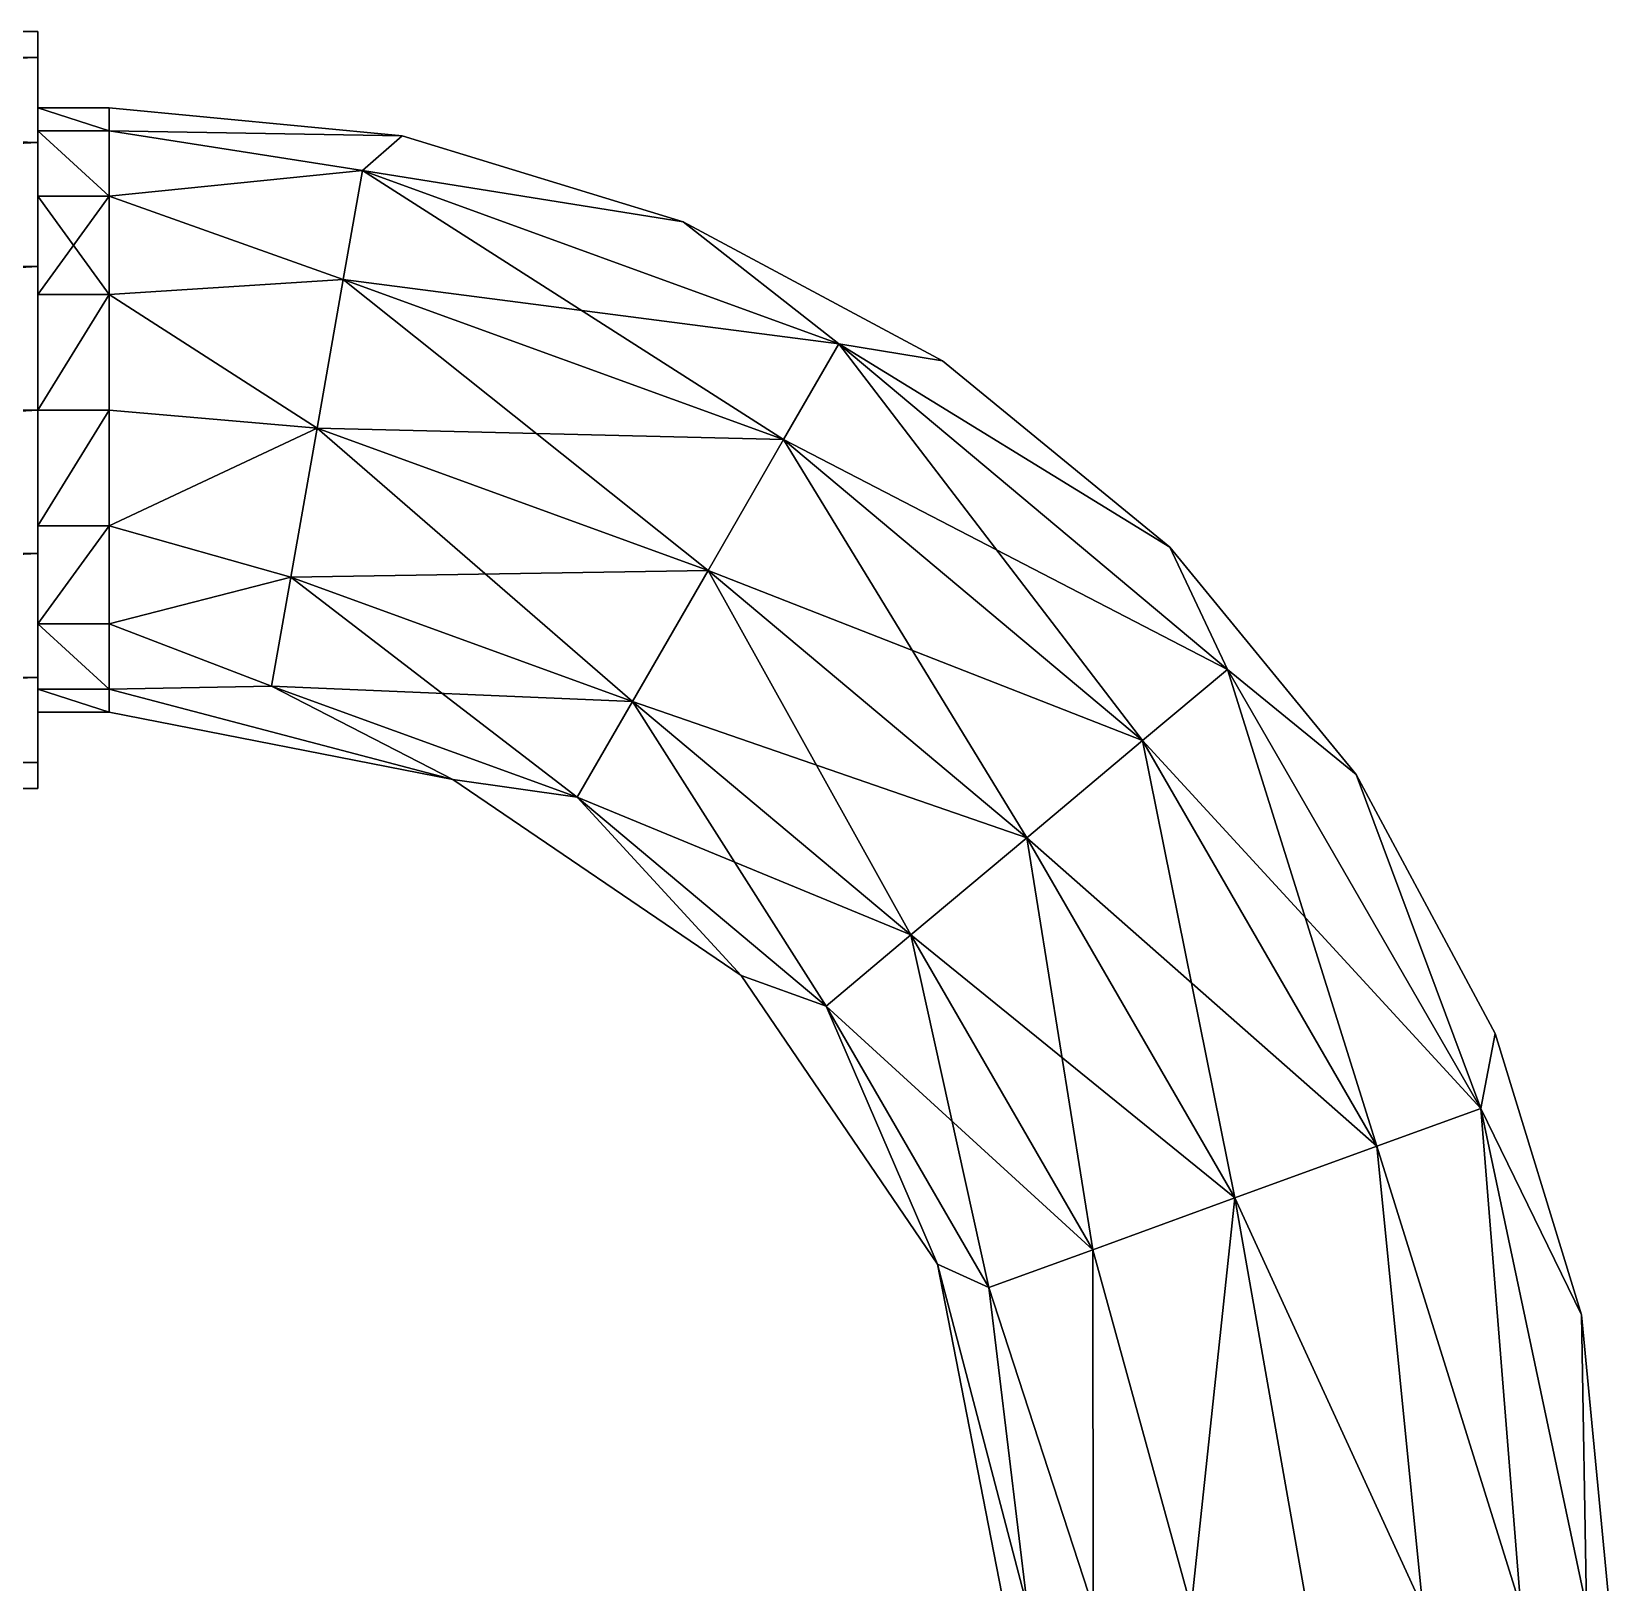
# Model space of a CAD drawing. Extents: x 0 to 221, y -270 to 270.
# Drawn here: x 112.7 to 179, y 180.7 to 245.9 of the extents above; entities that cross this region are included whole.
import ezdxf

# ---------------------------------------------------------------- set-up
doc = ezdxf.new("R2010")
doc.units = 0
doc.layers.get('0').update_dxf_attribs({"linetype": 'CONTINUOUS'})

msp = doc.modelspace()

# ---------------------------------------------------------------- meshes
at = {"color": 7}
mesh = msp.add_polyface(dxfattribs=at)
corners = [(3.2, 214.1, 725), (3.2, 215.194, 731.189), (3.2, 230, 725), (3.2, 218.757, 736.243), (3.2, 223.967, 739.651), (3.2, 230, 740.9), (3.2, 236.033, 739.651), (3.2, 241.243, 736.243), (3.2, 244.806, 731.189), (3.2, 245.9, 725), (3.2, 244.806, 718.811), (3.2, 241.243, 713.757), (3.2, 236.033, 710.349), (3.2, 230, 709.1), (3.2, 223.967, 710.349), (3.2, 218.757, 713.757), (3.2, 215.194, 718.811), (113, 245.9, 725), (113, 244.806, 731.189), (113, 241.243, 736.243), (113, 236.033, 739.651), (113, 230, 740.9), (113, 223.967, 739.651), (113, 218.757, 736.243), (113, 215.194, 731.189), (113, 214.1, 725), (113, 215.194, 718.811), (113, 218.757, 713.757), (113, 223.967, 710.349), (113, 230, 709.1), (113, 236.033, 710.349), (113, 241.243, 713.757), (113, 244.806, 718.811), (113, 230, 725)]
mesh.append_faces([[corners[k] for k in face] for face in [(17, 8, 18, 17), (6, 19, 7, 6), (19, 6, 20, 19), (4, 21, 5, 4), (21, 4, 22, 21), (1, 23, 3, 1), (23, 1, 24, 23), (0, 24, 1, 0), (3, 22, 4, 3), (5, 20, 6, 5), (7, 18, 8, 7), (31, 10, 32, 31), (9, 32, 10, 9)]], dxfattribs={"vtx0": -1, "vtx3": -1, "color": 7})
mesh.append_faces([[corners[k] for k in face] for face in [(0, 1, 2, 0), (1, 3, 2, 1), (3, 4, 2, 3), (4, 5, 2, 4), (5, 6, 2, 5), (6, 7, 2, 6), (7, 8, 2, 7), (8, 9, 2, 8), (9, 10, 2, 9), (10, 11, 2, 10), (11, 12, 2, 11), (12, 13, 2, 12), (13, 14, 2, 13), (14, 15, 2, 14), (15, 16, 2, 15), (16, 0, 2, 16), (17, 18, 33, 17), (18, 19, 33, 18), (19, 20, 33, 19), (20, 21, 33, 20), (21, 22, 33, 21), (22, 23, 33, 22), (23, 24, 33, 23), (24, 25, 33, 24), (25, 26, 33, 25), (26, 27, 33, 26), (27, 28, 33, 27), (28, 29, 33, 28), (29, 30, 33, 29), (30, 31, 33, 30), (31, 32, 33, 31), (32, 17, 33, 32)]], dxfattribs={"vtx1": -1, "vtx2": -1, "vtx3": -1, "color": 7})
mesh.append_faces([[corners[k] for k in face] for face in [(9, 8, 17, 9), (25, 24, 0, 25), (23, 22, 3, 23), (21, 20, 5, 21), (19, 18, 7, 19), (25, 0, 26, 25), (15, 27, 16, 15), (27, 15, 28, 27), (13, 29, 14, 13), (29, 13, 30, 29), (11, 31, 12, 11), (11, 10, 31, 11), (17, 32, 9, 17), (12, 30, 13, 12), (14, 28, 15, 14), (16, 26, 0, 16)]], dxfattribs={"vtx1": -1, "vtx3": -1, "color": 7})
mesh.append_faces([[corners[k] for k in face] for face in [(31, 30, 12, 31), (29, 28, 14, 29), (27, 26, 16, 27)]], dxfattribs={"vtx2": -1, "vtx3": -1, "color": 7})
mesh = msp.add_polyface(dxfattribs=at)
corners = [(115.99, 221.02, 733.98), (113, 221.02, 733.98), (115.99, 218.267, 729.86), (115.99, 225.14, 736.733), (113, 225.14, 736.733), (115.99, 234.86, 736.733), (113, 230, 737.7), (115.99, 230, 737.7), (113, 234.86, 736.733), (115.99, 241.733, 729.86), (113, 241.733, 729.86), (115.99, 238.98, 733.98), (115.99, 242.7, 725), (113, 242.7, 725), (113, 238.98, 733.98), (113, 218.267, 729.86), (115.99, 241.733, 720.14), (113, 241.733, 720.14), (115.99, 234.86, 713.267), (113, 238.98, 716.02), (115.99, 238.98, 716.02), (115.99, 230, 712.3), (113, 230, 712.3), (113, 225.14, 713.267), (115.99, 221.02, 716.02), (113, 221.02, 716.02), (115.99, 225.14, 713.267), (115.99, 218.267, 720.14), (113, 218.267, 720.14), (113, 234.86, 713.267), (125.829, 235.489, 735.999), (124.726, 229.236, 737.7), (123.624, 222.982, 735.999), (122.816, 218.404, 731.35), (123.624, 222.982, 714.001), (124.726, 229.236, 712.3)]
mesh.append_faces([[corners[k] for k in face] for face in [(0, 3, 1, 0), (6, 22, 4, 6), (22, 6, 29, 22), (14, 19, 8, 14), (8, 29, 6, 8), (7, 3, 31, 7), (21, 18, 35, 21)]], dxfattribs={"vtx0": -1, "vtx1": -1, "vtx3": -1, "color": 7})
mesh.append_faces([[corners[k] for k in face] for face in [(5, 6, 7, 5), (11, 8, 5, 11), (7, 4, 3, 7), (18, 19, 20, 18), (20, 17, 16, 20), (25, 1, 4, 25), (5, 7, 31, 5), (26, 21, 35, 26)]], dxfattribs={"vtx0": -1, "vtx2": -1, "vtx3": -1, "color": 7})
mesh.append_faces([[corners[k] for k in face] for face in [(1, 3, 4, 1), (6, 5, 8, 6), (13, 16, 17, 13), (25, 27, 28, 25)]], dxfattribs={"vtx0": -1, "vtx3": -1, "color": 7})
mesh.append_faces([[corners[k] for k in face] for face in [(9, 10, 11, 9), (21, 22, 18, 21), (24, 25, 26, 24), (26, 23, 21, 26), (15, 1, 25, 15), (14, 10, 19, 14), (17, 19, 10, 17), (19, 29, 8, 19), (22, 23, 4, 22), (23, 25, 4, 23)]], dxfattribs={"vtx1": -1, "vtx2": -1, "vtx3": -1, "color": 7})
mesh.append_faces([[corners[k] for k in face] for face in [(0, 1, 2, 0), (12, 13, 9, 12), (14, 8, 11, 14), (6, 4, 7, 6), (12, 16, 13, 12), (22, 21, 23, 22), (24, 27, 25, 24), (29, 19, 18, 29), (19, 17, 20, 19), (13, 17, 10, 13)]], dxfattribs={"vtx1": -1, "vtx3": -1, "color": 7})
mesh.append_faces([[corners[k] for k in face] for face in [(13, 10, 9, 13), (10, 14, 11, 10), (1, 15, 2, 1), (25, 23, 26, 25), (22, 29, 18, 22), (5, 30, 11, 5), (0, 32, 3, 0), (26, 34, 24, 26)]], dxfattribs={"vtx2": -1, "vtx3": -1, "color": 7})
mesh.append_faces([[corners[k] for k in face] for face in [(0, 2, 33, 0)]], dxfattribs={"vtx3": -1, "color": 7})
mesh = msp.add_polyface(dxfattribs=at)
corners = [(160.545, 224.245, 725), (162.955, 219.098, 731.35), (168.368, 214.693, 725), (146.644, 232.785, 731.35), (144.32, 228.759, 735.999), (159.394, 216.11, 735.999), (150.993, 232.068, 725), (128.295, 241.523, 725), (126.636, 240.067, 731.35), (140.103, 237.904, 725), (115.99, 242.7, 725), (115.99, 241.733, 729.86), (125.829, 235.489, 735.999), (115.99, 234.86, 736.733), (124.726, 229.236, 737.7), (115.99, 238.98, 733.98), (123.624, 222.982, 735.999), (115.99, 221.02, 733.98), (122.816, 218.404, 731.35), (137.97, 217.76, 735.999), (141.145, 223.26, 737.7), (115.99, 225.14, 736.733), (154.53, 212.029, 737.7), (115.99, 241.733, 720.14), (126.636, 240.067, 718.65), (115.99, 238.98, 716.02), (146.644, 232.785, 718.65), (162.955, 219.098, 718.65), (159.394, 216.11, 714.001), (144.32, 228.759, 714.001), (123.624, 222.982, 714.001), (115.99, 225.14, 713.267), (124.726, 229.236, 712.3), (137.97, 217.76, 714.001), (135.646, 213.735, 718.65), (122.816, 218.404, 718.65), (115.99, 221.02, 716.02), (125.829, 235.489, 714.001), (115.99, 234.86, 713.267), (141.145, 223.26, 712.3), (154.53, 212.029, 712.3)]
mesh.append_faces([[corners[k] for k in face] for face in [(12, 14, 4, 12), (37, 32, 38, 37)]], dxfattribs={"vtx0": -1, "vtx1": -1, "vtx3": -1, "color": 7})
mesh.append_faces([[corners[k] for k in face] for face in [(37, 39, 32, 37)]], dxfattribs={"vtx0": -1, "vtx2": -1, "vtx3": -1, "color": 7})
mesh.append_faces([[corners[k] for k in face] for face in [(1, 4, 5, 1), (7, 11, 8, 7), (12, 3, 8, 12), (16, 20, 14, 16), (4, 14, 20, 4), (11, 15, 8, 11), (23, 7, 24, 23), (26, 0, 27, 26), (26, 28, 29, 26), (30, 34, 35, 30), (33, 32, 39, 33)]], dxfattribs={"vtx0": -1, "vtx3": -1, "color": 7})
mesh.append_faces([[corners[k] for k in face] for face in [(12, 13, 14, 12)]], dxfattribs={"vtx1": -1, "vtx2": -1, "vtx3": -1, "color": 7})
mesh.append_faces([[corners[k] for k in face] for face in [(1, 0, 3, 1), (10, 11, 7, 10), (16, 18, 19, 16), (16, 14, 21, 16), (4, 20, 5, 4), (20, 19, 22, 20), (10, 7, 23, 10), (6, 0, 26, 6), (26, 29, 24, 26), (30, 31, 32, 30), (30, 32, 33, 30), (37, 24, 29, 37), (39, 29, 40, 39)]], dxfattribs={"vtx1": -1, "vtx3": -1, "color": 7})
mesh.append_faces([[corners[k] for k in face] for face in [(1, 3, 4, 1), (0, 6, 3, 0), (12, 4, 3, 12), (16, 19, 20, 16), (23, 24, 25, 23), (26, 27, 28, 26), (30, 33, 34, 30), (25, 37, 38, 25), (37, 29, 39, 37), (29, 28, 40, 29)]], dxfattribs={"vtx2": -1, "vtx3": -1, "color": 7})
mesh.append_faces([[corners[k] for k in face] for face in [(0, 1, 2, 0), (7, 8, 9, 7), (12, 8, 15, 12), (16, 17, 18, 16), (9, 8, 3, 9), (9, 3, 6, 9), (6, 26, 9, 6), (26, 24, 9, 26), (30, 35, 36, 30), (37, 25, 24, 37), (9, 24, 7, 9)]], dxfattribs={"vtx3": -1, "color": 7})
mesh = msp.add_polyface(dxfattribs=at)
corners = [(113, 217.3, 725), (115.99, 217.3, 725), (113, 218.267, 729.86), (115.99, 218.267, 729.86), (113, 218.267, 720.14), (115.99, 218.267, 720.14), (113, 221.02, 716.02), (130.422, 214.483, 725), (142.539, 206.239, 725), (135.646, 213.735, 731.35), (146.104, 204.959, 731.35), (149.665, 207.947, 735.999), (137.97, 217.76, 735.999), (122.816, 218.404, 731.35), (150.783, 194.122, 725), (157.299, 194.725, 735.999), (163.266, 196.897, 737.7), (169.233, 199.069, 735.999), (173.601, 200.659, 731.35), (159.394, 216.11, 735.999), (154.53, 212.029, 737.7), (162.955, 219.098, 731.35), (168.368, 214.693, 725), (141.145, 223.26, 737.7), (174.204, 203.803, 725), (173.601, 200.659, 718.65), (177.823, 191.995, 725), (169.233, 199.069, 714.001), (163.266, 196.897, 712.3), (159.394, 216.11, 714.001), (162.955, 219.098, 718.65), (157.299, 194.725, 714.001), (149.665, 207.947, 714.001), (154.53, 212.029, 712.3), (146.104, 204.959, 718.65), (135.646, 213.735, 718.65), (137.97, 217.76, 714.001), (152.931, 193.135, 718.65), (122.816, 218.404, 718.65), (141.145, 223.26, 712.3), (115.99, 221.02, 716.02), (160.545, 224.245, 725)]
mesh.append_faces([[corners[k] for k in face] for face in [(4, 2, 6, 4), (27, 28, 29, 27)]], dxfattribs={"vtx0": -1, "vtx1": -1, "vtx3": -1, "color": 7})
mesh.append_faces([[corners[k] for k in face] for face in [(17, 20, 16, 17)]], dxfattribs={"vtx0": -1, "vtx2": -1, "vtx3": -1, "color": 7})
mesh.append_faces([[corners[k] for k in face] for face in [(1, 4, 5, 1), (9, 11, 12, 9), (27, 30, 25, 27), (31, 33, 28, 31), (34, 36, 32, 34), (22, 25, 30, 22)]], dxfattribs={"vtx0": -1, "vtx3": -1, "color": 7})
mesh.append_faces([[corners[k] for k in face] for face in [(0, 1, 2, 0), (3, 2, 1, 3), (0, 4, 1, 0), (0, 2, 4, 0), (9, 12, 13, 9), (15, 16, 11, 15), (17, 18, 19, 17), (21, 19, 18, 21), (21, 18, 22, 21), (24, 22, 18, 24), (24, 25, 22, 24), (34, 32, 37, 34), (36, 39, 32, 36)]], dxfattribs={"vtx1": -1, "vtx3": -1, "color": 7})
mesh.append_faces([[corners[k] for k in face] for face in [(9, 10, 11, 9), (15, 11, 10, 15), (17, 19, 20, 17), (23, 20, 19, 23), (16, 20, 11, 16), (12, 11, 20, 12), (27, 29, 30, 27), (31, 32, 33, 31), (34, 35, 36, 34), (39, 33, 32, 39), (28, 33, 29, 28)]], dxfattribs={"vtx2": -1, "vtx3": -1, "color": 7})
mesh.append_faces([[corners[k] for k in face] for face in [(1, 7, 3, 1), (8, 9, 7, 8), (9, 8, 10, 9), (9, 13, 7, 9), (14, 10, 8, 14), (3, 7, 13, 3), (24, 26, 25, 24), (8, 34, 14, 8), (34, 8, 35, 34), (34, 37, 14, 34), (1, 5, 7, 1), (7, 5, 38, 7), (7, 38, 35, 7), (7, 35, 8, 7), (5, 40, 38, 5), (22, 30, 41, 22)]], dxfattribs={"vtx3": -1, "color": 7})
mesh = msp.add_polyface(dxfattribs=at)
corners = [(153.6, 179.69, 725), (154.567, 179.69, 729.86), (150.783, 194.122, 725), (152.931, 193.135, 731.35), (146.104, 204.959, 731.35), (161.44, 179.69, 736.733), (157.299, 194.725, 735.999), (157.32, 179.69, 733.98), (163.266, 196.897, 737.7), (166.3, 179.69, 737.7), (175.28, 179.69, 733.98), (169.233, 199.069, 735.999), (171.16, 179.69, 736.733), (173.601, 200.659, 731.35), (179, 179.69, 725), (177.823, 191.995, 725), (178.033, 179.69, 729.86), (174.204, 203.803, 725), (178.033, 179.69, 720.14), (173.601, 200.659, 718.65), (171.16, 179.69, 713.267), (169.233, 199.069, 714.001), (175.28, 179.69, 716.02), (163.266, 196.897, 712.3), (166.3, 179.69, 712.3), (157.32, 179.69, 716.02), (157.299, 194.725, 714.001), (161.44, 179.69, 713.267), (152.931, 193.135, 718.65), (149.665, 207.947, 714.001), (154.567, 179.69, 720.14), (154.567, -179.7, 729.86), (161.44, -179.7, 736.733), (179, -179.7, 725), (175.28, -179.7, 733.98), (166.3, -179.7, 737.7), (157.32, -179.7, 733.98), (178.033, -179.7, 720.14), (166.3, -179.7, 712.3), (157.32, -179.7, 716.02), (153.6, -179.7, 725), (161.44, -179.7, 713.267), (175.28, -179.7, 716.02)]
mesh.append_faces([[corners[k] for k in face] for face in [(11, 8, 12, 11), (9, 12, 8, 9), (24, 27, 23, 24), (10, 12, 34, 10), (27, 24, 41, 27)]], dxfattribs={"vtx0": -1, "vtx1": -1, "vtx3": -1, "color": 7})
mesh.append_faces([[corners[k] for k in face] for face in [(5, 9, 8, 5), (20, 24, 23, 20), (12, 9, 35, 12), (20, 38, 24, 20), (20, 22, 42, 20)]], dxfattribs={"vtx0": -1, "vtx2": -1, "vtx3": -1, "color": 7})
mesh.append_faces([[corners[k] for k in face] for face in [(6, 4, 3, 6), (0, 31, 1, 0), (14, 37, 18, 14)]], dxfattribs={"vtx0": -1, "vtx3": -1, "color": 7})
mesh.append_faces([[corners[k] for k in face] for face in [(21, 20, 23, 21), (5, 32, 9, 5)]], dxfattribs={"vtx1": -1, "vtx2": -1, "vtx3": -1, "color": 7})
mesh.append_faces([[corners[k] for k in face] for face in [(6, 5, 8, 6), (26, 28, 29, 26), (26, 23, 27, 26), (7, 1, 36, 7), (25, 39, 30, 25), (0, 30, 40, 0), (22, 18, 42, 22)]], dxfattribs={"vtx1": -1, "vtx3": -1, "color": 7})
mesh.append_faces([[corners[k] for k in face] for face in [(10, 11, 12, 10), (20, 21, 22, 20), (33, 14, 16, 33), (16, 10, 34, 16), (5, 7, 36, 5), (25, 27, 41, 25)]], dxfattribs={"vtx2": -1, "vtx3": -1, "color": 7})
mesh.append_faces([[corners[k] for k in face] for face in [(0, 1, 2, 0), (2, 1, 3, 2), (2, 3, 4, 2), (5, 6, 7, 5), (6, 3, 7, 6), (11, 10, 13, 11), (14, 15, 16, 14), (16, 15, 13, 16), (16, 13, 10, 16), (15, 17, 13, 15), (1, 7, 3, 1), (14, 18, 15, 14), (15, 18, 19, 15), (21, 19, 22, 21), (25, 26, 27, 25), (26, 25, 28, 26), (0, 2, 30, 0), (25, 30, 28, 25), (18, 22, 19, 18), (30, 2, 28, 30)]], dxfattribs={"vtx3": -1, "color": 7})

doc.saveas('drawing.dxf')
